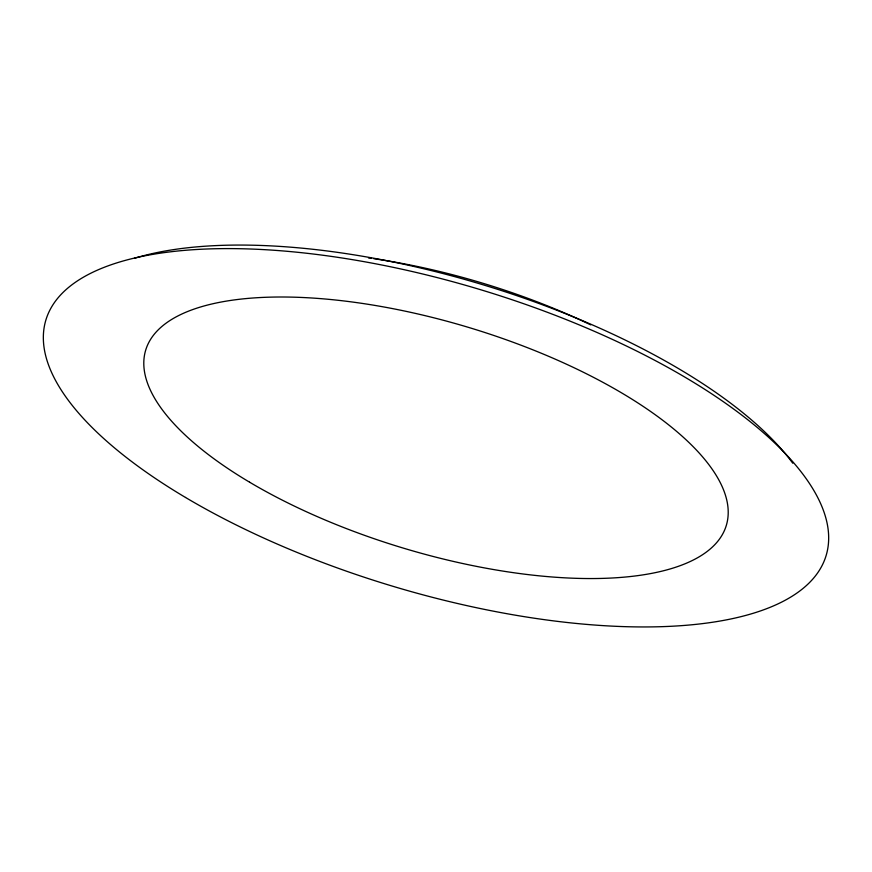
<?xml version="1.0" encoding="UTF-8"?>
<svg xmlns="http://www.w3.org/2000/svg" width="872" height="872" viewBox="0 0 872 872"><rect width="100%" height="100%" fill="white"/><g stroke="black" fill="none" stroke-linecap="round" stroke-linejoin="round"><path stroke-width="1.31" d="M368.485 257.959A303.249 115.071 16.8 0 1 371.123 258.33M373.761 258.701A303.249 115.071 16.8 0 1 590.726 324.875M134.571 258.265A391.212 148.447 16.8 0 1 490.783 287.171A391.212 148.447 16.8 0 1 792.757 463.206M249.599 482.194A303.249 115.071 16.8 0 0 724.087 531.255A303.249 115.071 16.8 0 0 334.314 299.881A303.249 115.071 16.8 0 0 249.599 482.194M185.518 497.465A407.518 154.638 16.8 0 0 823.135 563.388A407.518 154.638 16.8 0 0 299.358 252.466A407.518 154.638 16.8 0 0 185.518 497.465"/></g></svg>
